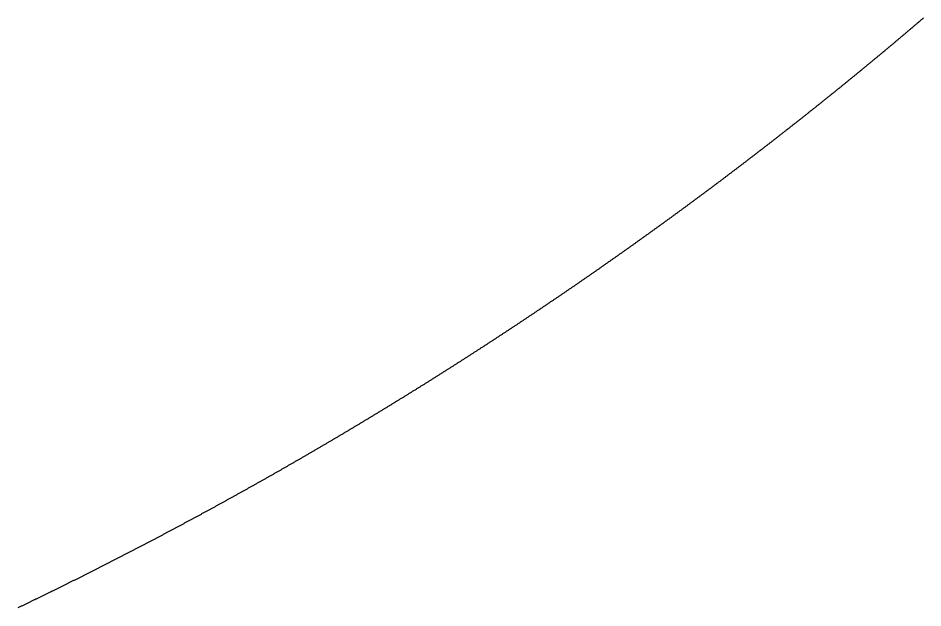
# Model space of a CAD drawing. Header units: metres. Extents: x -84 to 84, y -84 to 84.
# Drawn here: x 36.33 to 54.53, y -75.86 to -63.98 of the extents above; entities that cross this region are included whole.
import ezdxf

# ---------------------------------------------------------------- set-up
doc = ezdxf.new("R2010")
doc.units = ezdxf.units.M

msp = doc.modelspace()

# ---------------------------------------------------------------- linework, layer by layer
msp.add_lwpolyline([(54.542, -63.981), (54.531, -63.991), (54.52, -64), (54.509, -64.01), (54.498, -64.019), (54.487, -64.029), (54.475, -64.038), (54.464, -64.048), (54.453, -64.057), (54.442, -64.067), (54.431, -64.076), (54.42, -64.086), (54.408, -64.095), (54.397, -64.105), (54.386, -64.114), (54.375, -64.124), (54.364, -64.133), (54.353, -64.143), (54.341, -64.152), (54.33, -64.162), (54.319, -64.171), (54.308, -64.181), (54.297, -64.19), (54.285, -64.2), (54.274, -64.209), (54.263, -64.219), (54.252, -64.228), (54.241, -64.238), (54.229, -64.247), (54.218, -64.257), (54.207, -64.266), (54.196, -64.276), (54.185, -64.285), (54.173, -64.295), (54.162, -64.304), (54.151, -64.314), (54.14, -64.323), (54.129, -64.333), (54.117, -64.342), (54.106, -64.352), (54.095, -64.361), (54.084, -64.37), (54.072, -64.38), (54.061, -64.389), (54.05, -64.399), (54.039, -64.408), (54.028, -64.418), (54.016, -64.427), (54.005, -64.437), (53.994, -64.446), (53.983, -64.455), (53.971, -64.465), (53.96, -64.474), (53.949, -64.484), (53.938, -64.493), (53.926, -64.503), (53.915, -64.512), (53.904, -64.521), (53.893, -64.531), (53.881, -64.54), (53.87, -64.55), (53.859, -64.559), (53.848, -64.569), (53.836, -64.578), (53.825, -64.587), (53.814, -64.597), (53.803, -64.606), (53.791, -64.616), (53.78, -64.625), (53.769, -64.634), (53.758, -64.644), (53.746, -64.653), (53.735, -64.663), (53.724, -64.672), (53.712, -64.681), (53.701, -64.691), (53.69, -64.7), (53.679, -64.71), (53.667, -64.719), (53.656, -64.728), (53.645, -64.738), (53.633, -64.747), (53.622, -64.756), (53.611, -64.766), (53.6, -64.775), (53.588, -64.785), (53.577, -64.794), (53.566, -64.803), (53.554, -64.813), (53.543, -64.822), (53.532, -64.831), (53.521, -64.841), (53.509, -64.85), (53.498, -64.859), (53.487, -64.869), (53.475, -64.878), (53.464, -64.887), (53.453, -64.897), (53.441, -64.906), (53.43, -64.916), (53.419, -64.925), (53.407, -64.934), (53.396, -64.944), (53.385, -64.953), (53.373, -64.962), (53.362, -64.972), (53.351, -64.981), (53.339, -64.99), (53.328, -64.999), (53.317, -65.009), (53.305, -65.018), (53.294, -65.027), (53.283, -65.037), (53.271, -65.046), (53.26, -65.055), (53.249, -65.065), (53.237, -65.074), (53.226, -65.083), (53.215, -65.093), (53.203, -65.102), (53.192, -65.111), (53.181, -65.121), (53.169, -65.13), (53.158, -65.139), (53.147, -65.148), (53.135, -65.158), (53.124, -65.167), (53.113, -65.176), (53.101, -65.186), (53.09, -65.195), (53.078, -65.204), (53.067, -65.213), (53.056, -65.223), (53.044, -65.232), (53.033, -65.241), (53.022, -65.25), (53.01, -65.26), (52.999, -65.269), (52.987, -65.278), (52.976, -65.288), (52.965, -65.297), (52.953, -65.306), (52.942, -65.315), (52.931, -65.325), (52.919, -65.334), (52.908, -65.343), (52.896, -65.352), (52.885, -65.362), (52.874, -65.371), (52.862, -65.38), (52.851, -65.389), (52.839, -65.399), (52.828, -65.408), (52.817, -65.417), (52.805, -65.426), (52.794, -65.435), (52.782, -65.445), (52.771, -65.454), (52.76, -65.463), (52.748, -65.472), (52.737, -65.482), (52.725, -65.491), (52.714, -65.5), (52.702, -65.509), (52.691, -65.518), (52.68, -65.528), (52.668, -65.537), (52.657, -65.546), (52.645, -65.555), (52.634, -65.564), (52.622, -65.574), (52.611, -65.583), (52.6, -65.592), (52.588, -65.601), (52.577, -65.61), (52.565, -65.62), (52.554, -65.629), (52.542, -65.638), (52.531, -65.647), (52.519, -65.656), (52.508, -65.666), (52.497, -65.675), (52.485, -65.684), (52.474, -65.693), (52.462, -65.702), (52.451, -65.711), (52.439, -65.721), (52.428, -65.73), (52.416, -65.739), (52.405, -65.748), (52.393, -65.757), (52.382, -65.766), (52.371, -65.776), (52.359, -65.785), (52.348, -65.794), (52.336, -65.803), (52.325, -65.812), (52.313, -65.821), (52.302, -65.831), (52.29, -65.84), (52.279, -65.849), (52.267, -65.858), (52.256, -65.867), (52.244, -65.876), (52.233, -65.885), (52.221, -65.894), (52.21, -65.904), (52.198, -65.913), (52.187, -65.922), (52.175, -65.931), (52.164, -65.94), (52.152, -65.949), (52.141, -65.958), (52.129, -65.967), (52.118, -65.977), (52.106, -65.986), (52.095, -65.995), (52.083, -66.004), (52.072, -66.013), (52.06, -66.022), (52.049, -66.031), (52.037, -66.04), (52.026, -66.049), (52.014, -66.058), (52.003, -66.068), (51.991, -66.077), (51.98, -66.086), (51.968, -66.095), (51.957, -66.104), (51.945, -66.113), (51.934, -66.122), (51.922, -66.131), (51.911, -66.14), (51.899, -66.149), (51.888, -66.158), (51.876, -66.167), (51.864, -66.177), (51.853, -66.186), (51.841, -66.195), (51.83, -66.204), (51.818, -66.213), (51.807, -66.222), (51.795, -66.231), (51.784, -66.24), (51.772, -66.249), (51.761, -66.258), (51.749, -66.267), (51.737, -66.276), (51.726, -66.285), (51.714, -66.294), (51.703, -66.303), (51.691, -66.312), (51.68, -66.321), (51.668, -66.33), (51.657, -66.339), (51.645, -66.348), (51.633, -66.357), (51.622, -66.367), (51.61, -66.376), (51.599, -66.385), (51.587, -66.394), (51.576, -66.403), (51.564, -66.412), (51.552, -66.421), (51.541, -66.43), (51.529, -66.439), (51.518, -66.448), (51.506, -66.457), (51.494, -66.466), (51.483, -66.475), (51.471, -66.484), (51.46, -66.493), (51.448, -66.502), (51.436, -66.511), (51.425, -66.52), (51.413, -66.529), (51.402, -66.538), (51.39, -66.547), (51.378, -66.556), (51.367, -66.565), (51.355, -66.574), (51.344, -66.583), (51.332, -66.592), (51.32, -66.6), (51.309, -66.609), (51.297, -66.618), (51.286, -66.627), (51.274, -66.636), (51.262, -66.645), (51.251, -66.654), (51.239, -66.663), (51.227, -66.672), (51.216, -66.681), (51.204, -66.69), (51.193, -66.699), (51.181, -66.708), (51.169, -66.717), (51.158, -66.726), (51.146, -66.735), (51.134, -66.744), (51.123, -66.753), (51.111, -66.762), (51.1, -66.771), (51.088, -66.78), (51.076, -66.788), (51.065, -66.797), (51.053, -66.806), (51.041, -66.815), (51.03, -66.824), (51.018, -66.833), (51.006, -66.842), (50.995, -66.851), (50.983, -66.86), (50.971, -66.869), (50.96, -66.878), (50.948, -66.887), (50.936, -66.895), (50.925, -66.904), (50.913, -66.913), (50.901, -66.922), (50.89, -66.931), (50.878, -66.94), (50.866, -66.949), (50.855, -66.958), (50.843, -66.967), (50.831, -66.976), (50.82, -66.984), (50.808, -66.993), (50.796, -67.002), (50.785, -67.011), (50.773, -67.02), (50.761, -67.029), (50.75, -67.038), (50.738, -67.047), (50.726, -67.055), (50.715, -67.064), (50.703, -67.073), (50.691, -67.082), (50.679, -67.091), (50.668, -67.1), (50.656, -67.109), (50.644, -67.118), (50.633, -67.126), (50.621, -67.135), (50.609, -67.144), (50.598, -67.153), (50.586, -67.162), (50.574, -67.171), (50.562, -67.179), (50.551, -67.188), (50.539, -67.197), (50.527, -67.206), (50.516, -67.215), (50.504, -67.224), (50.492, -67.232), (50.48, -67.241), (50.469, -67.25), (50.457, -67.259), (50.445, -67.268), (50.433, -67.277), (50.422, -67.285), (50.41, -67.294), (50.398, -67.303), (50.387, -67.312), (50.375, -67.321), (50.363, -67.329), (50.351, -67.338), (50.34, -67.347), (50.328, -67.356), (50.316, -67.365), (50.304, -67.373), (50.293, -67.382), (50.281, -67.391), (50.269, -67.4), (50.257, -67.409), (50.246, -67.417), (50.234, -67.426), (50.222, -67.435), (50.21, -67.444), (50.199, -67.453), (50.187, -67.461), (50.175, -67.47), (50.163, -67.479), (50.151, -67.488), (50.14, -67.496), (50.128, -67.505), (50.116, -67.514), (50.104, -67.523), (50.093, -67.531), (50.081, -67.54), (50.069, -67.549), (50.057, -67.558), (50.046, -67.566), (50.034, -67.575), (50.022, -67.584), (50.01, -67.593), (49.998, -67.601), (49.987, -67.61), (49.975, -67.619), (49.963, -67.628), (49.951, -67.636), (49.939, -67.645), (49.928, -67.654), (49.916, -67.663), (49.904, -67.671), (49.892, -67.68), (49.88, -67.689), (49.869, -67.697), (49.857, -67.706), (49.845, -67.715), (49.833, -67.724), (49.821, -67.732), (49.81, -67.741), (49.798, -67.75), (49.786, -67.758), (49.774, -67.767), (49.762, -67.776), (49.751, -67.785), (49.739, -67.793), (49.727, -67.802), (49.715, -67.811), (49.703, -67.819), (49.691, -67.828), (49.68, -67.837), (49.668, -67.845), (49.656, -67.854), (49.644, -67.863), (49.632, -67.871), (49.62, -67.88), (49.609, -67.889), (49.597, -67.897), (49.585, -67.906), (49.573, -67.915), (49.561, -67.923), (49.549, -67.932), (49.538, -67.941), (49.526, -67.949), (49.514, -67.958), (49.502, -67.967), (49.49, -67.975), (49.478, -67.984), (49.466, -67.993), (49.455, -68.001), (49.443, -68.01), (49.431, -68.019), (49.419, -68.027), (49.407, -68.036), (49.395, -68.045), (49.383, -68.053), (49.372, -68.062), (49.36, -68.071), (49.348, -68.079), (49.336, -68.088), (49.324, -68.096), (49.312, -68.105), (49.3, -68.114), (49.288, -68.122), (49.277, -68.131), (49.265, -68.139), (49.253, -68.148), (49.241, -68.157), (49.229, -68.165), (49.217, -68.174), (49.205, -68.183), (49.193, -68.191), (49.181, -68.2), (49.17, -68.208), (49.158, -68.217), (49.146, -68.226), (49.134, -68.234), (49.122, -68.243), (49.11, -68.251), (49.098, -68.26), (49.086, -68.268), (49.074, -68.277), (49.063, -68.286), (49.051, -68.294), (49.039, -68.303), (49.027, -68.311), (49.015, -68.32), (49.003, -68.329), (48.991, -68.337), (48.979, -68.346), (48.967, -68.354), (48.955, -68.363), (48.943, -68.371), (48.931, -68.38), (48.92, -68.388), (48.908, -68.397), (48.896, -68.406), (48.884, -68.414), (48.872, -68.423), (48.86, -68.431), (48.848, -68.44), (48.836, -68.448), (48.824, -68.457), (48.812, -68.465), (48.8, -68.474), (48.788, -68.482), (48.776, -68.491), (48.764, -68.499), (48.752, -68.508), (48.74, -68.517), (48.729, -68.525), (48.717, -68.534), (48.705, -68.542), (48.693, -68.551), (48.681, -68.559), (48.669, -68.568), (48.657, -68.576), (48.645, -68.585), (48.633, -68.593), (48.621, -68.602), (48.609, -68.61), (48.597, -68.619), (48.585, -68.627), (48.573, -68.636), (48.561, -68.644), (48.549, -68.653), (48.537, -68.661), (48.525, -68.67), (48.513, -68.678), (48.501, -68.687), (48.489, -68.695), (48.477, -68.704), (48.465, -68.712), (48.453, -68.72), (48.441, -68.729), (48.429, -68.737), (48.417, -68.746), (48.405, -68.754), (48.393, -68.763), (48.381, -68.771), (48.369, -68.78), (48.357, -68.788), (48.345, -68.797), (48.333, -68.805), (48.321, -68.814), (48.309, -68.822), (48.297, -68.83), (48.285, -68.839), (48.273, -68.847), (48.261, -68.856), (48.249, -68.864), (48.237, -68.873), (48.225, -68.881), (48.213, -68.89), (48.201, -68.898), (48.189, -68.906), (48.177, -68.915), (48.165, -68.923), (48.153, -68.932), (48.141, -68.94), (48.129, -68.948), (48.117, -68.957), (48.105, -68.965), (48.093, -68.974), (48.081, -68.982), (48.069, -68.991), (48.057, -68.999), (48.045, -69.007), (48.033, -69.016), (48.021, -69.024), (48.009, -69.033), (47.997, -69.041), (47.985, -69.049), (47.973, -69.058), (47.961, -69.066), (47.949, -69.074), (47.937, -69.083), (47.925, -69.091), (47.913, -69.1), (47.901, -69.108), (47.889, -69.116), (47.876, -69.125), (47.864, -69.133), (47.852, -69.142), (47.84, -69.15), (47.828, -69.158), (47.816, -69.167), (47.804, -69.175), (47.792, -69.183), (47.78, -69.192), (47.768, -69.2), (47.756, -69.208), (47.744, -69.217), (47.732, -69.225), (47.72, -69.233), (47.708, -69.242), (47.696, -69.25), (47.683, -69.258), (47.671, -69.267), (47.659, -69.275), (47.647, -69.283), (47.635, -69.292), (47.623, -69.3), (47.611, -69.308), (47.599, -69.317), (47.587, -69.325), (47.575, -69.333), (47.563, -69.342), (47.551, -69.35), (47.538, -69.358), (47.526, -69.367), (47.514, -69.375), (47.502, -69.383), (47.49, -69.392), (47.478, -69.4), (47.466, -69.408), (47.454, -69.417), (47.442, -69.425), (47.43, -69.433), (47.417, -69.441), (47.405, -69.45), (47.393, -69.458), (47.381, -69.466), (47.369, -69.475), (47.357, -69.483), (47.345, -69.491), (47.333, -69.499), (47.321, -69.508), (47.308, -69.516), (47.296, -69.524), (47.284, -69.532), (47.272, -69.541), (47.26, -69.549), (47.248, -69.557), (47.236, -69.566), (47.224, -69.574), (47.211, -69.582), (47.199, -69.59), (47.187, -69.599), (47.175, -69.607), (47.163, -69.615), (47.151, -69.623), (47.139, -69.632), (47.126, -69.64), (47.114, -69.648), (47.102, -69.656), (47.09, -69.665), (47.078, -69.673), (47.066, -69.681), (47.054, -69.689), (47.041, -69.697), (47.029, -69.706), (47.017, -69.714), (47.005, -69.722), (46.993, -69.73), (46.981, -69.739), (46.968, -69.747), (46.956, -69.755), (46.944, -69.763), (46.932, -69.771), (46.92, -69.78), (46.908, -69.788), (46.895, -69.796), (46.883, -69.804), (46.871, -69.812), (46.859, -69.821), (46.847, -69.829), (46.835, -69.837), (46.822, -69.845), (46.81, -69.853), (46.798, -69.862), (46.786, -69.87), (46.774, -69.878), (46.761, -69.886), (46.749, -69.894), (46.737, -69.902), (46.725, -69.911), (46.713, -69.919), (46.701, -69.927), (46.688, -69.935), (46.676, -69.943), (46.664, -69.951), (46.652, -69.96), (46.64, -69.968), (46.627, -69.976), (46.615, -69.984), (46.603, -69.992), (46.591, -70), (46.579, -70.009), (46.566, -70.017), (46.554, -70.025), (46.542, -70.033), (46.53, -70.041), (46.517, -70.049), (46.505, -70.057), (46.493, -70.065), (46.481, -70.074), (46.469, -70.082), (46.456, -70.09), (46.444, -70.098), (46.432, -70.106), (46.42, -70.114), (46.407, -70.122), (46.395, -70.13), (46.383, -70.139), (46.371, -70.147), (46.359, -70.155), (46.346, -70.163), (46.334, -70.171), (46.322, -70.179), (46.31, -70.187), (46.297, -70.195), (46.285, -70.203), (46.273, -70.212), (46.261, -70.22), (46.248, -70.228), (46.236, -70.236), (46.224, -70.244), (46.212, -70.252), (46.199, -70.26), (46.187, -70.268), (46.175, -70.276), (46.163, -70.284), (46.15, -70.292), (46.138, -70.3), (46.126, -70.308), (46.114, -70.317), (46.101, -70.325), (46.089, -70.333), (46.077, -70.341), (46.065, -70.349), (46.052, -70.357), (46.04, -70.365), (46.028, -70.373), (46.015, -70.381), (46.003, -70.389), (45.991, -70.397), (45.979, -70.405), (45.966, -70.413), (45.954, -70.421), (45.942, -70.429), (45.93, -70.437), (45.917, -70.445), (45.905, -70.453), (45.893, -70.461), (45.88, -70.469), (45.868, -70.477), (45.856, -70.485), (45.844, -70.493), (45.831, -70.501), (45.819, -70.509), (45.807, -70.517), (45.794, -70.526), (45.782, -70.534), (45.77, -70.542), (45.757, -70.55), (45.745, -70.558), (45.733, -70.566), (45.721, -70.574), (45.708, -70.582), (45.696, -70.59), (45.684, -70.598), (45.671, -70.605), (45.659, -70.613), (45.647, -70.621), (45.634, -70.629), (45.622, -70.637), (45.61, -70.645), (45.597, -70.653), (45.585, -70.661), (45.573, -70.669), (45.56, -70.677), (45.548, -70.685), (45.536, -70.693), (45.523, -70.701), (45.511, -70.709), (45.499, -70.717), (45.486, -70.725), (45.474, -70.733), (45.462, -70.741), (45.449, -70.749), (45.437, -70.757), (45.425, -70.765), (45.412, -70.773), (45.4, -70.781), (45.388, -70.789), (45.375, -70.797), (45.363, -70.805), (45.351, -70.812), (45.338, -70.82), (45.326, -70.828), (45.314, -70.836), (45.301, -70.844), (45.289, -70.852), (45.277, -70.86), (45.264, -70.868), (45.252, -70.876), (45.24, -70.884), (45.227, -70.892), (45.215, -70.9), (45.202, -70.907), (45.19, -70.915), (45.178, -70.923), (45.165, -70.931), (45.153, -70.939), (45.141, -70.947), (45.128, -70.955), (45.116, -70.963), (45.103, -70.971), (45.091, -70.979), (45.079, -70.986), (45.066, -70.994), (45.054, -71.002), (45.042, -71.01), (45.029, -71.018), (45.017, -71.026), (45.004, -71.034), (44.992, -71.042), (44.98, -71.049), (44.967, -71.057), (44.955, -71.065), (44.942, -71.073), (44.93, -71.081), (44.918, -71.089), (44.905, -71.097), (44.893, -71.104), (44.88, -71.112), (44.868, -71.12), (44.856, -71.128), (44.843, -71.136), (44.831, -71.144), (44.818, -71.152), (44.806, -71.159), (44.794, -71.167), (44.781, -71.175), (44.769, -71.183), (44.756, -71.191), (44.744, -71.199), (44.732, -71.206), (44.719, -71.214), (44.707, -71.222), (44.694, -71.23), (44.682, -71.238), (44.669, -71.245), (44.657, -71.253), (44.645, -71.261), (44.632, -71.269), (44.62, -71.277), (44.607, -71.284), (44.595, -71.292), (44.582, -71.3), (44.57, -71.308), (44.558, -71.316), (44.545, -71.323), (44.533, -71.331), (44.52, -71.339), (44.508, -71.347), (44.495, -71.355), (44.483, -71.362), (44.471, -71.37), (44.458, -71.378), (44.446, -71.386), (44.433, -71.394), (44.421, -71.401), (44.408, -71.409), (44.396, -71.417), (44.383, -71.425), (44.371, -71.432), (44.358, -71.44), (44.346, -71.448), (44.334, -71.456), (44.321, -71.463), (44.309, -71.471), (44.296, -71.479), (44.284, -71.487), (44.271, -71.494), (44.259, -71.502), (44.246, -71.51), (44.234, -71.518), (44.221, -71.525), (44.209, -71.533), (44.196, -71.541), (44.184, -71.549), (44.171, -71.556), (44.159, -71.564), (44.146, -71.572), (44.134, -71.579), (44.121, -71.587), (44.109, -71.595), (44.097, -71.603), (44.084, -71.61), (44.072, -71.618), (44.059, -71.626), (44.047, -71.633), (44.034, -71.641), (44.022, -71.649), (44.009, -71.656), (43.997, -71.664), (43.984, -71.672), (43.972, -71.68), (43.959, -71.687), (43.947, -71.695), (43.934, -71.703), (43.922, -71.71), (43.909, -71.718), (43.897, -71.726), (43.884, -71.733), (43.872, -71.741), (43.859, -71.749), (43.847, -71.756), (43.834, -71.764), (43.822, -71.772), (43.809, -71.779), (43.796, -71.787), (43.784, -71.795), (43.771, -71.802), (43.759, -71.81), (43.746, -71.818), (43.734, -71.825), (43.721, -71.833), (43.709, -71.841), (43.696, -71.848), (43.684, -71.856), (43.671, -71.864), (43.659, -71.871), (43.646, -71.879), (43.634, -71.886), (43.621, -71.894), (43.609, -71.902), (43.596, -71.909), (43.583, -71.917), (43.571, -71.925), (43.558, -71.932), (43.546, -71.94), (43.533, -71.947), (43.521, -71.955), (43.508, -71.963), (43.496, -71.97), (43.483, -71.978), (43.471, -71.985), (43.458, -71.993), (43.445, -72.001), (43.433, -72.008), (43.42, -72.016), (43.408, -72.023), (43.395, -72.031), (43.383, -72.039), (43.37, -72.046), (43.357, -72.054), (43.345, -72.061), (43.332, -72.069), (43.32, -72.077), (43.307, -72.084), (43.295, -72.092), (43.282, -72.099), (43.27, -72.107), (43.257, -72.114), (43.244, -72.122), (43.232, -72.13), (43.219, -72.137), (43.207, -72.145), (43.194, -72.152), (43.181, -72.16), (43.169, -72.167), (43.156, -72.175), (43.144, -72.182), (43.131, -72.19), (43.119, -72.198), (43.106, -72.205), (43.093, -72.213), (43.081, -72.22), (43.068, -72.228), (43.056, -72.235), (43.043, -72.243), (43.03, -72.25), (43.018, -72.258), (43.005, -72.265), (42.993, -72.273), (42.98, -72.28), (42.967, -72.288), (42.955, -72.295), (42.942, -72.303), (42.93, -72.31), (42.917, -72.318), (42.904, -72.325), (42.892, -72.333), (42.879, -72.34), (42.866, -72.348), (42.854, -72.355), (42.841, -72.363), (42.829, -72.37), (42.816, -72.378), (42.803, -72.385), (42.791, -72.393), (42.778, -72.4), (42.765, -72.408), (42.753, -72.415), (42.74, -72.423), (42.728, -72.43), (42.715, -72.438), (42.702, -72.445), (42.69, -72.453), (42.677, -72.46), (42.664, -72.468), (42.652, -72.475), (42.639, -72.483), (42.626, -72.49), (42.614, -72.497), (42.601, -72.505), (42.589, -72.512), (42.576, -72.52), (42.563, -72.527), (42.551, -72.535), (42.538, -72.542), (42.525, -72.55), (42.513, -72.557), (42.5, -72.564), (42.487, -72.572), (42.475, -72.579), (42.462, -72.587), (42.449, -72.594), (42.437, -72.602), (42.424, -72.609), (42.411, -72.616), (42.399, -72.624), (42.386, -72.631), (42.373, -72.639), (42.361, -72.646), (42.348, -72.654), (42.335, -72.661), (42.323, -72.668), (42.31, -72.676), (42.297, -72.683), (42.285, -72.691), (42.272, -72.698), (42.259, -72.705), (42.247, -72.713), (42.234, -72.72), (42.221, -72.728), (42.209, -72.735), (42.196, -72.742), (42.183, -72.75), (42.171, -72.757), (42.158, -72.764), (42.145, -72.772), (42.132, -72.779), (42.12, -72.787), (42.107, -72.794), (42.094, -72.801), (42.082, -72.809), (42.069, -72.816), (42.056, -72.823), (42.044, -72.831), (42.031, -72.838), (42.018, -72.845), (42.005, -72.853), (41.993, -72.86), (41.98, -72.867), (41.967, -72.875), (41.955, -72.882), (41.942, -72.889), (41.929, -72.897), (41.917, -72.904), (41.904, -72.911), (41.891, -72.919), (41.878, -72.926), (41.866, -72.933), (41.853, -72.941), (41.84, -72.948), (41.827, -72.955), (41.815, -72.963), (41.802, -72.97), (41.789, -72.977), (41.777, -72.985), (41.764, -72.992), (41.751, -72.999), (41.738, -73.007), (41.726, -73.014), (41.713, -73.021), (41.7, -73.028), (41.687, -73.036), (41.675, -73.043), (41.662, -73.05), (41.649, -73.058), (41.637, -73.065), (41.624, -73.072), (41.611, -73.08), (41.598, -73.087), (41.586, -73.094), (41.573, -73.101), (41.56, -73.109), (41.547, -73.116), (41.535, -73.123), (41.522, -73.13), (41.509, -73.138), (41.496, -73.145), (41.484, -73.152), (41.471, -73.159), (41.458, -73.167), (41.445, -73.174), (41.432, -73.181), (41.42, -73.188), (41.407, -73.196), (41.394, -73.203), (41.381, -73.21), (41.369, -73.217), (41.356, -73.225), (41.343, -73.232), (41.33, -73.239), (41.318, -73.246), (41.305, -73.254), (41.292, -73.261), (41.279, -73.268), (41.266, -73.275), (41.254, -73.282), (41.241, -73.29), (41.228, -73.297), (41.215, -73.304), (41.203, -73.311), (41.19, -73.319), (41.177, -73.326), (41.164, -73.333), (41.151, -73.34), (41.139, -73.347), (41.126, -73.355), (41.113, -73.362), (41.1, -73.369), (41.087, -73.376), (41.075, -73.383), (41.062, -73.39), (41.049, -73.398), (41.036, -73.405), (41.023, -73.412), (41.011, -73.419), (40.998, -73.426), (40.985, -73.434), (40.972, -73.441), (40.959, -73.448), (40.947, -73.455), (40.934, -73.462), (40.921, -73.469), (40.908, -73.477), (40.895, -73.484), (40.883, -73.491), (40.87, -73.498), (40.857, -73.505), (40.844, -73.512), (40.831, -73.519), (40.818, -73.527), (40.806, -73.534), (40.793, -73.541), (40.78, -73.548), (40.767, -73.555), (40.754, -73.562), (40.741, -73.569), (40.729, -73.577), (40.716, -73.584), (40.703, -73.591), (40.69, -73.598), (40.677, -73.605), (40.664, -73.612), (40.652, -73.619), (40.639, -73.626), (40.626, -73.633), (40.613, -73.641), (40.6, -73.648), (40.587, -73.655), (40.575, -73.662), (40.562, -73.669), (40.549, -73.676), (40.536, -73.683), (40.523, -73.69), (40.51, -73.697), (40.497, -73.704), (40.485, -73.712), (40.472, -73.719), (40.459, -73.726), (40.446, -73.733), (40.433, -73.74), (40.42, -73.747), (40.407, -73.754), (40.395, -73.761), (40.382, -73.768), (40.369, -73.775), (40.356, -73.782), (40.343, -73.789), (40.33, -73.796), (40.317, -73.803), (40.305, -73.81), (40.292, -73.818), (40.279, -73.825), (40.266, -73.832), (40.253, -73.839), (40.24, -73.846), (40.227, -73.853), (40.214, -73.86), (40.201, -73.867), (40.189, -73.874), (40.176, -73.881), (40.163, -73.888), (40.15, -73.895), (40.137, -73.902), (40.124, -73.909), (40.111, -73.916), (40.098, -73.923), (40.085, -73.93), (40.073, -73.937), (40.06, -73.944), (40.047, -73.951), (40.034, -73.958), (40.021, -73.965), (40.008, -73.972), (39.995, -73.979), (39.982, -73.986), (39.969, -73.993), (39.956, -74), (39.944, -74.007), (39.931, -74.014), (39.918, -74.021), (39.905, -74.028), (39.892, -74.035), (39.879, -74.042), (39.866, -74.049), (39.853, -74.056), (39.84, -74.063), (39.827, -74.07), (39.814, -74.077), (39.802, -74.084), (39.789, -74.091), (39.776, -74.098), (39.763, -74.105), (39.75, -74.112), (39.737, -74.119), (39.724, -74.126), (39.711, -74.132), (39.698, -74.139), (39.685, -74.146), (39.672, -74.153), (39.659, -74.16), (39.646, -74.167), (39.633, -74.174), (39.621, -74.181), (39.608, -74.188), (39.595, -74.195), (39.582, -74.202), (39.569, -74.209), (39.556, -74.216), (39.543, -74.223), (39.53, -74.23), (39.517, -74.236), (39.504, -74.243), (39.491, -74.25), (39.478, -74.257), (39.465, -74.264), (39.452, -74.271), (39.439, -74.278), (39.426, -74.285), (39.413, -74.292), (39.4, -74.299), (39.387, -74.305), (39.375, -74.312), (39.362, -74.319), (39.349, -74.326), (39.336, -74.333), (39.323, -74.34), (39.31, -74.347), (39.297, -74.354), (39.284, -74.361), (39.271, -74.367), (39.258, -74.374), (39.245, -74.381), (39.232, -74.388), (39.219, -74.395), (39.206, -74.402), (39.193, -74.409), (39.18, -74.415), (39.167, -74.422), (39.154, -74.429), (39.141, -74.436), (39.128, -74.443), (39.115, -74.45), (39.102, -74.457), (39.089, -74.463), (39.076, -74.47), (39.063, -74.477), (39.05, -74.484), (39.037, -74.491), (39.024, -74.498), (39.011, -74.504), (38.998, -74.511), (38.985, -74.518), (38.972, -74.525), (38.959, -74.532), (38.946, -74.538), (38.933, -74.545), (38.92, -74.552), (38.907, -74.559), (38.894, -74.566), (38.881, -74.573), (38.868, -74.579), (38.855, -74.586), (38.842, -74.593), (38.829, -74.6), (38.816, -74.607), (38.803, -74.613), (38.79, -74.62), (38.777, -74.627), (38.764, -74.634), (38.751, -74.64), (38.738, -74.647), (38.725, -74.654), (38.712, -74.661), (38.699, -74.668), (38.686, -74.674), (38.673, -74.681), (38.66, -74.688), (38.647, -74.695), (38.634, -74.701), (38.621, -74.708), (38.608, -74.715), (38.595, -74.722), (38.582, -74.728), (38.569, -74.735), (38.556, -74.742), (38.543, -74.749), (38.53, -74.755), (38.517, -74.762), (38.503, -74.769), (38.49, -74.776), (38.477, -74.782), (38.464, -74.789), (38.451, -74.796), (38.438, -74.803), (38.425, -74.809), (38.412, -74.816), (38.399, -74.823), (38.386, -74.829), (38.373, -74.836), (38.36, -74.843), (38.347, -74.85), (38.334, -74.856), (38.321, -74.863), (38.308, -74.87), (38.295, -74.876), (38.282, -74.883), (38.269, -74.89), (38.255, -74.896), (38.242, -74.903), (38.229, -74.91), (38.216, -74.917), (38.203, -74.923), (38.19, -74.93), (38.177, -74.937), (38.164, -74.943), (38.151, -74.95), (38.138, -74.957), (38.125, -74.963), (38.112, -74.97), (38.099, -74.977), (38.086, -74.983), (38.072, -74.99), (38.059, -74.997), (38.046, -75.003), (38.033, -75.01), (38.02, -75.017), (38.007, -75.023), (37.994, -75.03), (37.981, -75.037), (37.968, -75.043), (37.955, -75.05), (37.942, -75.057), (37.929, -75.063), (37.915, -75.07), (37.902, -75.076), (37.889, -75.083), (37.876, -75.09), (37.863, -75.096), (37.85, -75.103), (37.837, -75.11), (37.824, -75.116), (37.811, -75.123), (37.798, -75.129), (37.784, -75.136), (37.771, -75.143), (37.758, -75.149), (37.745, -75.156), (37.732, -75.162), (37.719, -75.169), (37.706, -75.176), (37.693, -75.182), (37.68, -75.189), (37.666, -75.195), (37.653, -75.202), (37.64, -75.209), (37.627, -75.215), (37.614, -75.222), (37.601, -75.228), (37.588, -75.235), (37.575, -75.242), (37.562, -75.248), (37.548, -75.255), (37.535, -75.261), (37.522, -75.268), (37.509, -75.274), (37.496, -75.281), (37.483, -75.288), (37.47, -75.294), (37.457, -75.301), (37.443, -75.307), (37.43, -75.314), (37.417, -75.32), (37.404, -75.327), (37.391, -75.333), (37.378, -75.34), (37.365, -75.346), (37.351, -75.353), (37.338, -75.36), (37.325, -75.366), (37.312, -75.373), (37.299, -75.379), (37.286, -75.386), (37.273, -75.392), (37.259, -75.399), (37.246, -75.405), (37.233, -75.412), (37.22, -75.418), (37.207, -75.425), (37.194, -75.431), (37.18, -75.438), (37.167, -75.444), (37.154, -75.451), (37.141, -75.457), (37.128, -75.464), (37.115, -75.47), (37.101, -75.477), (37.088, -75.483), (37.075, -75.49), (37.062, -75.496), (37.049, -75.503), (37.036, -75.509), (37.022, -75.516), (37.009, -75.522), (36.996, -75.529), (36.983, -75.535), (36.97, -75.542), (36.957, -75.548), (36.943, -75.555), (36.93, -75.561), (36.917, -75.567), (36.904, -75.574), (36.891, -75.58), (36.878, -75.587), (36.864, -75.593), (36.851, -75.6), (36.838, -75.606), (36.825, -75.613), (36.812, -75.619), (36.798, -75.626), (36.785, -75.632), (36.772, -75.638), (36.759, -75.645), (36.746, -75.651), (36.732, -75.658), (36.719, -75.664), (36.706, -75.671), (36.693, -75.677), (36.68, -75.683), (36.666, -75.69), (36.653, -75.696), (36.64, -75.703), (36.627, -75.709), (36.614, -75.715), (36.6, -75.722), (36.587, -75.728), (36.574, -75.735), (36.561, -75.741), (36.548, -75.747), (36.534, -75.754), (36.521, -75.76), (36.508, -75.767), (36.495, -75.773), (36.482, -75.779), (36.468, -75.786), (36.455, -75.792), (36.442, -75.799), (36.429, -75.805), (36.415, -75.811), (36.402, -75.818), (36.389, -75.824), (36.376, -75.83), (36.363, -75.837), (36.349, -75.843), (36.336, -75.85), (36.323, -75.856)])

doc.saveas('drawing.dxf')
